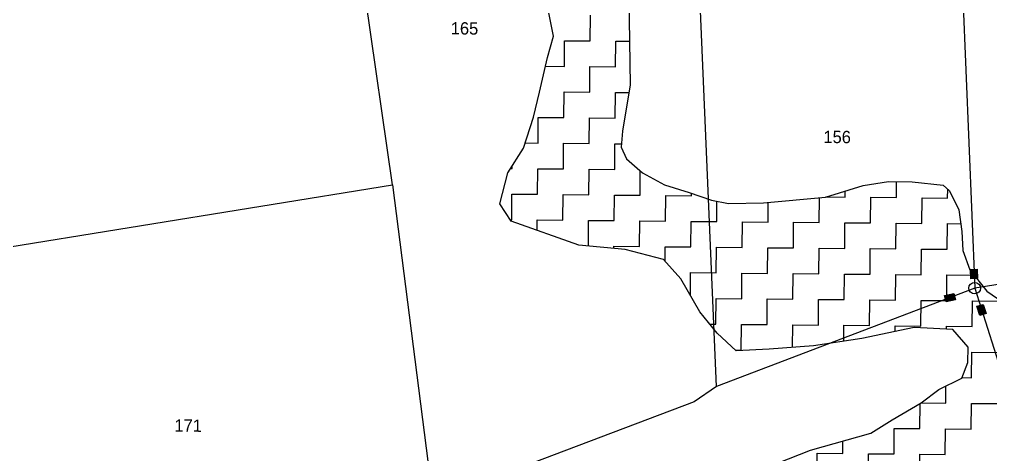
# Model space of a CAD drawing. Header units: metres. Extents: x 286188 to 288650, y 2015524 to 2018848.
# Drawn here: x 287240.4 to 287607.7, y 2017178.2 to 2017342.7 of the extents above; entities that cross this region are included whole.
import ezdxf
from ezdxf.enums import TextEntityAlignment as Align

# ---------------------------------------------------------------- set-up
doc = ezdxf.new("R2010")
doc.units = ezdxf.units.M
doc.header["$MEASUREMENT"] = 0
for name, color, linetype in [('POLY_HATCH', 12, 'Continuous'), ('POLY_PARCEL', 6, 'Continuous'), ('TEXT_PARCEL', 7, 'Continuous')]:
    doc.layers.add(name, color=color, linetype=linetype)
doc.styles.add('TEXT_MAP', font='', dxfattribs={"height": 1.8})
doc.styles.get('TEXT_MAP').set_extended_font_data('Kruti Dev 050')

msp = doc.modelspace()

# ---------------------------------------------------------------- hatches: boundary and pattern name
for points in [[(287602.64, 2017248.29), (287600.15, 2017248.18), (287600.3, 2017244.59), (287602.79, 2017244.69)], [(287590.33, 2017238.32), (287590.87, 2017235.89), (287594.38, 2017236.68), (287593.84, 2017239.11)], [(287603.65, 2017230.77), (287606.02, 2017231.52), (287604.93, 2017234.95), (287602.56, 2017234.2)]]:
    msp.add_hatch(color=256).paths.add_polyline_path(points)

# ---------------------------------------------------------------- linework, layer by layer
for points in [[(287600.3, 2017244.59), (287600.15, 2017248.18), (287602.64, 2017248.29), (287602.79, 2017244.69)], [(287594.38, 2017236.68), (287590.87, 2017235.89), (287590.33, 2017238.32), (287593.84, 2017239.11)], [(287604.93, 2017234.95), (287606.02, 2017231.52), (287603.65, 2017230.77), (287602.56, 2017234.2)]]:
    msp.add_lwpolyline(points, close=True)
msp.add_circle((287601.69, 2017241.06), 2.2)
at = {"layer": 'POLY_HATCH'}
for p, q in [((287470.61, 2017368.82), (287471.36, 2017318)), ((287442.4, 2017336.31), (287438.9, 2017353.87)), ((287440.13, 2017328.29), (287442.4, 2017336.31)), ((287437.09, 2017315.17), (287440.13, 2017328.29)), ((287434.81, 2017305.7), (287437.09, 2017315.17)), ((287471.36, 2017318), (287468.45, 2017300.4)), ((287431.05, 2017294.05), (287434.81, 2017305.7)), ((287468.45, 2017300.4), (287468, 2017294.36)), ((287425.12, 2017284.61), (287431.05, 2017294.05)), ((287468, 2017294.36), (287469.97, 2017289.9)), ((287469.97, 2017289.9), (287475.98, 2017284.61)), ((287422.09, 2017272.95), (287425.12, 2017284.61)), ((287475.98, 2017284.61), (287484.41, 2017280.1)), ((287484.41, 2017280.1), (287493.66, 2017277.19)), ((287545.3, 2017275.51), (287559.46, 2017279.82)), ((287559.46, 2017279.82), (287569.15, 2017281.35)), ((287569.15, 2017281.35), (287578.03, 2017281.27)), ((287578.03, 2017281.27), (287589.72, 2017279.95)), ((287589.72, 2017279.95), (287592.12, 2017277.91)), ((287493.66, 2017277.19), (287502.11, 2017274.29)), ((287521.87, 2017273.31), (287545.3, 2017275.51)), ((287592.12, 2017277.91), (287595.69, 2017270.62)), ((287426.42, 2017266.34), (287422.09, 2017272.95)), ((287502.11, 2017274.29), (287508.56, 2017273.02)), ((287508.56, 2017273.02), (287521.87, 2017273.31)), ((287595.69, 2017270.62), (287596.82, 2017262.55)), ((287451.91, 2017257.34), (287426.42, 2017266.34)), ((287596.82, 2017262.55), (287597.16, 2017255.29)), ((287469.44, 2017255.72), (287451.91, 2017257.34)), ((287484.02, 2017251.94), (287469.44, 2017255.72)), ((287597.16, 2017255.29), (287599.92, 2017248)), ((287490.53, 2017244.58), (287484.02, 2017251.94)), ((287599.92, 2017248), (287606.3, 2017239.88)), ((287497.72, 2017232.1), (287490.53, 2017244.58)), ((287606.3, 2017239.88), (287612.32, 2017235.79)), ((287504.23, 2017224.01), (287497.72, 2017232.1)), ((287511.48, 2017217.37), (287504.23, 2017224.01)), ((287578.79, 2017226.25), (287559.02, 2017222.05)), ((287593.39, 2017225.39), (287578.79, 2017226.25)), ((287599.18, 2017218.77), (287593.39, 2017225.39)), ((287559.02, 2017222.05), (287540.72, 2017219.29)), ((287523.9, 2017217.98), (287511.48, 2017217.37)), ((287540.72, 2017219.29), (287523.9, 2017217.98)), ((287599.13, 2017212.92), (287599.18, 2017218.77)), ((287596.88, 2017207.1), (287599.13, 2017212.92)), ((287588.08, 2017202.8), (287596.88, 2017207.1)), ((287581.45, 2017197.75), (287588.08, 2017202.8)), ((287570.43, 2017191.27), (287581.45, 2017197.75)), ((287562.35, 2017186.23), (287570.43, 2017191.27)), ((287539.64, 2017179.86), (287562.35, 2017186.23)), ((287527.17, 2017174.87), (287539.64, 2017179.86))]:
    msp.add_line(p, q, dxfattribs=at)
at = {"layer": 'POLY_HATCH', "linetype": 'Continuous'}
for p, q in [((287456.27, 2017334.54), (287456.35, 2017344.24)), ((287446.48, 2017324.93), (287446.57, 2017334.63)), ((287446.57, 2017334.63), (287456.27, 2017334.54)), ((287465.87, 2017324.76), (287465.96, 2017334.45)), ((287465.96, 2017334.45), (287471.11, 2017334.41)), ((287439.37, 2017325), (287446.48, 2017324.93)), ((287456.09, 2017315.15), (287456.18, 2017324.85)), ((287456.18, 2017324.85), (287465.87, 2017324.76)), ((287446.31, 2017305.54), (287446.4, 2017315.24)), ((287446.4, 2017315.24), (287456.09, 2017315.15)), ((287465.7, 2017305.37), (287465.79, 2017315.06)), ((287465.79, 2017315.06), (287470.86, 2017315.02)), ((287436.53, 2017295.94), (287436.61, 2017305.63)), ((287436.61, 2017305.63), (287446.31, 2017305.54)), ((287455.92, 2017295.76), (287456, 2017305.46)), ((287456, 2017305.46), (287465.7, 2017305.37)), ((287431.68, 2017295.98), (287436.53, 2017295.94)), ((287446.13, 2017286.15), (287446.22, 2017295.85)), ((287446.22, 2017295.85), (287455.92, 2017295.76)), ((287465.52, 2017285.98), (287465.61, 2017295.67)), ((287465.61, 2017295.67), (287468.09, 2017295.65)), ((287426.21, 2017286.33), (287426.75, 2017286.33)), ((287426.75, 2017286.33), (287426.75, 2017287.2)), ((287436.35, 2017276.55), (287436.44, 2017286.24)), ((287436.44, 2017286.24), (287446.13, 2017286.15)), ((287455.74, 2017276.37), (287455.83, 2017286.07)), ((287455.83, 2017286.07), (287465.52, 2017285.98)), ((287475.13, 2017276.2), (287475.21, 2017285.28)), ((287572.08, 2017275.32), (287572.13, 2017281.32)), ((287591.47, 2017275.15), (287591.5, 2017278.44)), ((287426.57, 2017266.94), (287426.66, 2017276.63)), ((287426.66, 2017276.63), (287436.35, 2017276.55)), ((287445.96, 2017266.76), (287446.05, 2017276.46)), ((287446.05, 2017276.46), (287455.74, 2017276.37)), ((287465.35, 2017266.59), (287465.44, 2017276.28)), ((287465.44, 2017276.28), (287475.13, 2017276.2)), ((287484.74, 2017266.41), (287484.83, 2017276.11)), ((287484.83, 2017276.11), (287494.52, 2017276.02)), ((287494.52, 2017276.02), (287494.53, 2017276.89)), ((287542.91, 2017265.89), (287542.99, 2017275.3)), ((287545.45, 2017275.56), (287552.69, 2017275.5)), ((287552.69, 2017275.5), (287552.71, 2017277.77)), ((287562.3, 2017265.71), (287562.39, 2017275.41)), ((287562.39, 2017275.41), (287572.08, 2017275.32)), ((287581.69, 2017265.54), (287581.77, 2017275.23)), ((287581.77, 2017275.23), (287591.47, 2017275.15)), ((287504.13, 2017266.24), (287504.2, 2017273.88)), ((287523.52, 2017266.06), (287523.59, 2017273.47)), ((287426.02, 2017266.94), (287426.57, 2017266.94)), ((287436.23, 2017262.88), (287436.26, 2017266.85)), ((287436.26, 2017266.85), (287445.96, 2017266.76)), ((287455.57, 2017257.01), (287455.65, 2017266.68)), ((287455.65, 2017266.68), (287465.35, 2017266.59)), ((287474.96, 2017256.81), (287475.04, 2017266.5)), ((287475.04, 2017266.5), (287484.74, 2017266.41)), ((287494.35, 2017256.63), (287494.43, 2017266.33)), ((287494.43, 2017266.33), (287504.13, 2017266.24)), ((287513.74, 2017256.46), (287513.82, 2017266.15)), ((287513.82, 2017266.15), (287523.52, 2017266.06)), ((287533.13, 2017256.28), (287533.21, 2017265.98)), ((287533.21, 2017265.98), (287542.91, 2017265.89)), ((287552.52, 2017256.11), (287552.6, 2017265.8)), ((287552.6, 2017265.8), (287562.3, 2017265.71)), ((287571.9, 2017255.93), (287571.99, 2017265.63)), ((287571.99, 2017265.63), (287581.69, 2017265.54)), ((287591.29, 2017255.76), (287591.38, 2017265.45)), ((287591.38, 2017265.45), (287596.42, 2017265.41)), ((287465.25, 2017256.11), (287465.26, 2017256.89)), ((287465.26, 2017256.89), (287474.96, 2017256.81)), ((287484.6, 2017251.28), (287484.65, 2017256.72)), ((287484.65, 2017256.72), (287494.35, 2017256.63)), ((287503.95, 2017246.85), (287504.04, 2017256.54)), ((287504.04, 2017256.54), (287513.74, 2017256.46)), ((287523.34, 2017246.67), (287523.43, 2017256.37)), ((287523.43, 2017256.37), (287533.13, 2017256.28)), ((287542.73, 2017246.5), (287542.82, 2017256.19)), ((287542.82, 2017256.19), (287552.52, 2017256.11)), ((287562.12, 2017246.32), (287562.21, 2017256.02)), ((287562.21, 2017256.02), (287571.9, 2017255.93)), ((287581.51, 2017246.15), (287581.6, 2017255.84)), ((287581.6, 2017255.84), (287591.29, 2017255.76)), ((287494.18, 2017238.25), (287494.26, 2017246.94)), ((287494.26, 2017246.94), (287503.95, 2017246.85)), ((287513.56, 2017237.07), (287513.65, 2017246.76)), ((287513.65, 2017246.76), (287523.34, 2017246.67)), ((287532.95, 2017236.89), (287533.04, 2017246.59)), ((287533.04, 2017246.59), (287542.73, 2017246.5)), ((287552.34, 2017236.72), (287552.43, 2017246.41)), ((287552.43, 2017246.41), (287562.12, 2017246.32)), ((287571.73, 2017236.54), (287571.82, 2017246.24)), ((287571.82, 2017246.24), (287581.51, 2017246.15)), ((287591.12, 2017236.37), (287591.21, 2017246.06)), ((287591.21, 2017246.06), (287600.9, 2017245.97)), ((287600.9, 2017245.97), (287600.91, 2017246.74)), ((287503.78, 2017227.46), (287503.87, 2017237.15)), ((287503.87, 2017237.15), (287513.56, 2017237.07)), ((287523.17, 2017227.28), (287523.26, 2017236.98)), ((287523.26, 2017236.98), (287532.95, 2017236.89)), ((287542.56, 2017227.11), (287542.65, 2017236.8)), ((287542.65, 2017236.8), (287552.34, 2017236.72)), ((287561.95, 2017226.93), (287562.03, 2017236.63)), ((287562.03, 2017236.63), (287571.73, 2017236.54)), ((287581.34, 2017226.76), (287581.42, 2017236.45)), ((287581.42, 2017236.45), (287591.12, 2017236.37)), ((287600.73, 2017226.58), (287600.81, 2017236.28)), ((287600.81, 2017236.28), (287610.51, 2017236.19)), ((287501.44, 2017227.48), (287503.78, 2017227.46)), ((287513.39, 2017217.68), (287513.47, 2017227.37)), ((287513.47, 2017227.37), (287523.17, 2017227.28)), ((287532.79, 2017218.68), (287532.86, 2017227.2)), ((287532.86, 2017227.2), (287542.56, 2017227.11)), ((287552.2, 2017221.02), (287552.25, 2017227.02)), ((287552.25, 2017227.02), (287561.95, 2017226.93)), ((287571.62, 2017224.73), (287571.64, 2017226.85)), ((287571.64, 2017226.85), (287581.34, 2017226.76)), ((287591.02, 2017225.53), (287591.03, 2017226.67)), ((287591.03, 2017226.67), (287600.73, 2017226.58)), ((287511.11, 2017217.7), (287513.39, 2017217.68)), ((287600.55, 2017207.19), (287600.64, 2017216.89)), ((287600.64, 2017216.89), (287610.33, 2017216.8)), ((287596.93, 2017207.23), (287600.55, 2017207.19)), ((287590.77, 2017197.59), (287590.83, 2017204.14)), ((287580.99, 2017187.98), (287581.07, 2017197.52)), ((287581.33, 2017197.67), (287590.77, 2017197.59)), ((287600.38, 2017187.8), (287600.46, 2017197.5)), ((287600.46, 2017197.5), (287610.16, 2017197.41)), ((287571.2, 2017178.37), (287571.29, 2017188.07)), ((287571.29, 2017188.07), (287580.99, 2017187.98)), ((287590.59, 2017178.2), (287590.68, 2017187.89)), ((287590.68, 2017187.89), (287600.38, 2017187.8)), ((287551.81, 2017178.55), (287551.86, 2017183.29)), ((287542.03, 2017168.94), (287542.12, 2017178.63)), ((287542.12, 2017178.63), (287551.81, 2017178.55)), ((287561.42, 2017168.76), (287561.51, 2017178.46)), ((287561.51, 2017178.46), (287571.2, 2017178.37)), ((287580.81, 2017168.59), (287580.9, 2017178.28)), ((287580.9, 2017178.28), (287590.59, 2017178.2))]:
    msp.add_line(p, q, dxfattribs=at)
at = {"layer": 'POLY_PARCEL'}
for p, q in [((287381.51, 2017280.14), (287357.22, 2017448.39)), ((287596.56, 2017366.22), (287601.69, 2017241.06)), ((287504.06, 2017203.83), (287497.96, 2017345.9)), ((287209.82, 2017252.35), (287381.51, 2017280.14)), ((287381.51, 2017280.14), (287396.72, 2017161.4)), ((287668.22, 2017251.83), (287601.69, 2017241.06)), ((287601.69, 2017241.06), (287504.06, 2017203.83)), ((287601.69, 2017241.06), (287648.87, 2017092.26)), ((287504.06, 2017203.83), (287495.59, 2017198.14)), ((287495.59, 2017198.14), (287424.92, 2017171.42))]:
    msp.add_line(p, q, dxfattribs=at)

# ---------------------------------------------------------------- texts
at = {"layer": 'TEXT_PARCEL', "style": 'TEXT_MAP'}
for s, p in [('165', (287408.72, 2017339.28)), ('156', (287549.68, 2017298.23)), ('171', (287304.18, 2017189.11))]:
    msp.add_text(s, height=4.654, rotation=359.4824, dxfattribs=at).set_placement(p, align=Align.MIDDLE)

doc.saveas('drawing.dxf')
